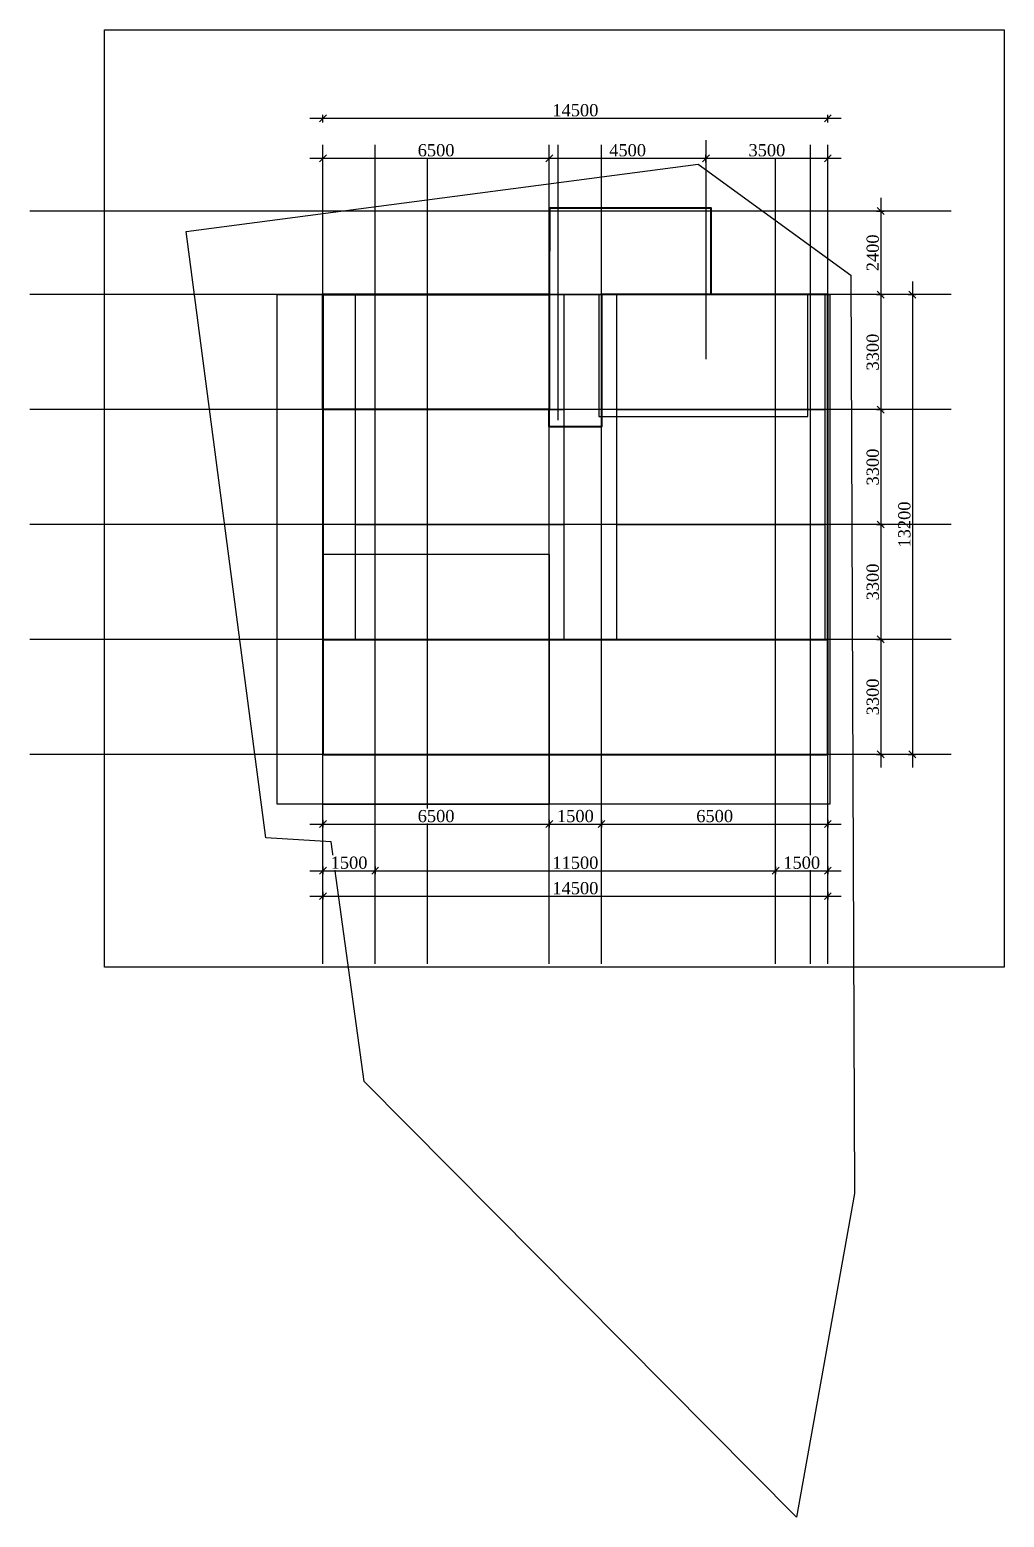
# Model space of a CAD drawing. Header units: millimetres. Extents: x 0 to 304375, y 0 to 173485.
# Drawn here: x 276388 to 304375, y 68815 to 111523 of the extents above; entities that cross this region are included whole.
import ezdxf

# ---------------------------------------------------------------- set-up
doc = ezdxf.new("R2010")
doc.units = ezdxf.units.MM
doc.layers.add('1', color=7, linetype='Continuous')
doc.styles.get("Standard").update_dxf_attribs({"font": 'Arial.ttf'})
doc.styles.add('Times New Roman', font='Times New Roman.ttf')
doc.dimstyles.new('1-100', dxfattribs={"dimtxt": 350, "dimasz": 200, "dimexe": 100, "dimexo": 100, "dimgap": 50, "dimtad": 1, "dimdec": 0, "dimtxsty": 'Times New Roman', "dimblk": 'OBLIQUE', "dimcen": 250, "dimdle": 380, "dimclrd": 256, "dimclre": 256, "dimclrt": 256, "dimadec": 0, "dimazin": 0, "dimtfac": 1, "dimtdec": 0, "dimtmove": 1, "dimatfit": 3, "dimldrblk": 'DOTSMALL', "dimfxl": 200, "dimlwd": -1, "dimlwe": -1, "dimarcsym": 0})
doc.dimstyles.new('ISO-25', dxfattribs={"dimtxt": 2.5, "dimasz": 2.5, "dimexe": 1.25, "dimexo": 0.625, "dimtad": 1, "dimtxsty": 'Standard', "dimcen": 2.5, "dimadec": 0, "dimazin": 0, "dimtfac": 1, "dimtmove": 0, "dimatfit": 3, "dimfxl": 1, "dimarcsym": 0})

# ---------------------------------------------------------------- blocks, each defined once
blk = doc.blocks.new('_Oblique')
at = {"color": 0, "lineweight": -2}
blk.add_line((-0.5, -0.5), (0.5, 0.5), dxfattribs=at)
blk = doc.blocks.new('*D65')
at = {"layer": '1', "ltscale": 50, "transparency": 16777216}
for p, q in [((284428, 108983), (299688, 108983)), ((284808, 108863), (284808, 109083)), ((299308, 108863), (299308, 109083))]:
    blk.add_line(p, q, dxfattribs=at)
at = {"layer": 'Defpoints', "color": 0, "ltscale": 50, "transparency": 16777216}
for p in [(299308, 108983), (284808, 108223), (299308, 108223)]:
    blk.add_point(p, dxfattribs=at)
at = {"layer": '1', "ltscale": 50, "transparency": 16777216, "xscale": 200, "yscale": 200, "zscale": 200, "rotation": 180}
blk.add_blockref('_Oblique', (284808, 108983), dxfattribs=at)
at = {"layer": '1', "ltscale": 50, "transparency": 16777216, "xscale": 200, "yscale": 200, "zscale": 200}
blk.add_blockref('_Oblique', (299308, 108983), dxfattribs=at)
at = {"layer": '1', "ltscale": 50, "transparency": 16777216, "insert": (292058, 109211), "char_height": 350, "attachment_point": 5, "style": 'Times New Roman', "bg_fill": 3, "box_fill_scale": 1.1, "bg_fill_color": 256, "bg_fill_true_color": 13158600, "bg_fill_transparency": 0}
blk.add_mtext('14500', dxfattribs=at)
blk = doc.blocks.new('_DotSmall')
at = {"color": 0, "linetype": 'ByBlock', "const_width": 0.5}
blk.add_lwpolyline([(-0.0625, 0, 1), (0.0625, 0, 1)], format="xyb", close=True, dxfattribs=at)
blk = doc.blocks.new('*D57')
at = {"layer": '1', "ltscale": 50, "transparency": 16777216}
for p, q in [((301736, 104298), (301736, 90338)), ((301616, 103918), (301836, 103918)), ((301616, 90718), (301836, 90718))]:
    blk.add_line(p, q, dxfattribs=at)
at = {"layer": 'Defpoints', "color": 0, "ltscale": 50, "transparency": 16777216}
for p in [(296265, 103918), (296265, 90718), (301736, 90718)]:
    blk.add_point(p, dxfattribs=at)
at = {"layer": '1', "ltscale": 50, "transparency": 16777216, "xscale": 200, "yscale": 200, "zscale": 200}
for p, rotation in [((301736, 103918), 90), ((301736, 90718), 270)]:
    blk.add_blockref('_Oblique', p, dxfattribs=dict(at, rotation=rotation))
at = {"layer": '1', "ltscale": 50, "transparency": 16777216, "insert": (301508, 97318), "char_height": 350, "attachment_point": 5, "rotation": 90, "style": 'Times New Roman', "bg_fill": 3, "box_fill_scale": 1.1, "bg_fill_color": 256, "bg_fill_true_color": 13158600, "bg_fill_transparency": 0}
blk.add_mtext('13200', dxfattribs=at)
blk = doc.blocks.new('*D54')
at = {"layer": '1', "ltscale": 50, "transparency": 16777216}
for p, q in [((300827, 104298), (300827, 100238)), ((300707, 103918), (300927, 103918)), ((300707, 100618), (300927, 100618))]:
    blk.add_line(p, q, dxfattribs=at)
at = {"layer": 'Defpoints', "color": 0, "ltscale": 50, "transparency": 16777216}
for p in [(299308, 103918), (299308, 100618), (300827, 100618)]:
    blk.add_point(p, dxfattribs=at)
at = {"layer": '1', "ltscale": 50, "transparency": 16777216, "xscale": 200, "yscale": 200, "zscale": 200}
for p, rotation in [((300827, 103918), 90), ((300827, 100618), 270)]:
    blk.add_blockref('_Oblique', p, dxfattribs=dict(at, rotation=rotation))
at = {"layer": '1', "ltscale": 50, "transparency": 16777216, "insert": (300599, 102268), "char_height": 350, "attachment_point": 5, "rotation": 90, "style": 'Times New Roman', "bg_fill": 3, "box_fill_scale": 1.1, "bg_fill_color": 256, "bg_fill_true_color": 13158600, "bg_fill_transparency": 0}
blk.add_mtext('3300', dxfattribs=at)
blk = doc.blocks.new('*D55')
at = {"layer": '1', "transparency": 16777216}
for p, q in [((300827, 100998), (300827, 96938)), ((300707, 100618), (300927, 100618)), ((300707, 97318), (300927, 97318))]:
    blk.add_line(p, q, dxfattribs=at)
at = {"layer": 'Defpoints', "color": 0, "transparency": 16777216}
for p in [(299308, 100618), (299644, 97318), (300827, 97318)]:
    blk.add_point(p, dxfattribs=at)
at = {"layer": '1', "transparency": 16777216, "xscale": 200, "yscale": 200, "zscale": 200}
for p, rotation in [((300827, 100618), 90), ((300827, 97318), 270)]:
    blk.add_blockref('_Oblique', p, dxfattribs=dict(at, rotation=rotation))
at = {"layer": '1', "transparency": 16777216, "insert": (300599, 98968), "char_height": 350, "attachment_point": 5, "rotation": 90, "style": 'Times New Roman', "bg_fill": 3, "box_fill_scale": 1.1, "bg_fill_color": 256, "bg_fill_true_color": 13158600, "bg_fill_transparency": 0}
blk.add_mtext('3300', dxfattribs=at)
blk = doc.blocks.new('*D56')
at = {"layer": '1', "transparency": 16777216}
for p, q in [((300827, 97698), (300827, 93638)), ((300707, 97318), (300927, 97318)), ((300707, 94018), (300927, 94018))]:
    blk.add_line(p, q, dxfattribs=at)
at = {"layer": 'Defpoints', "color": 0, "transparency": 16777216}
for p in [(299644, 97318), (299644, 94018), (300827, 94018)]:
    blk.add_point(p, dxfattribs=at)
at = {"layer": '1', "transparency": 16777216, "xscale": 200, "yscale": 200, "zscale": 200}
for p, rotation in [((300827, 97318), 90), ((300827, 94018), 270)]:
    blk.add_blockref('_Oblique', p, dxfattribs=dict(at, rotation=rotation))
at = {"layer": '1', "transparency": 16777216, "insert": (300599, 95668), "char_height": 350, "attachment_point": 5, "rotation": 90, "style": 'Times New Roman', "bg_fill": 3, "box_fill_scale": 1.1, "bg_fill_color": 256, "bg_fill_true_color": 13158600, "bg_fill_transparency": 0}
blk.add_mtext('3300', dxfattribs=at)
blk = doc.blocks.new('*D52')
at = {"layer": '1', "transparency": 16777216}
for p, q in [((300827, 94398), (300827, 90338)), ((300707, 94018), (300927, 94018)), ((300707, 90718), (300927, 90718))]:
    blk.add_line(p, q, dxfattribs=at)
at = {"layer": 'Defpoints', "color": 0, "transparency": 16777216}
for p in [(299644, 94018), (299644, 90718), (300827, 90718)]:
    blk.add_point(p, dxfattribs=at)
at = {"layer": '1', "transparency": 16777216, "xscale": 200, "yscale": 200, "zscale": 200}
for p, rotation in [((300827, 94018), 90), ((300827, 90718), 270)]:
    blk.add_blockref('_Oblique', p, dxfattribs=dict(at, rotation=rotation))
at = {"layer": '1', "transparency": 16777216, "insert": (300599, 92368), "char_height": 350, "attachment_point": 5, "rotation": 90, "style": 'Times New Roman', "bg_fill": 3, "box_fill_scale": 1.1, "bg_fill_color": 256, "bg_fill_true_color": 13158600, "bg_fill_transparency": 0}
blk.add_mtext('3300', dxfattribs=at)
blk = doc.blocks.new('*D63')
at = {"color": 0, "lineweight": -2, "transparency": 16777216}
for p, q in [((284809, 96464), (291310, 96464)), ((291308, 96461), (291308, 89288)), ((284809, 89286), (291310, 89286))]:
    blk.add_line(p, q, dxfattribs=at)
at = {"color": 0, "transparency": 16777216}
for points in [[(291308, 96461), (291309, 96461), (291308, 96464)], [(291308, 89288), (291309, 89288), (291308, 89286)]]:
    blk.add_solid(points, dxfattribs=at)
at = {"layer": 'Defpoints', "color": 0, "transparency": 16777216}
for p in [(284808, 96464), (284808, 89286), (291308, 89286)]:
    blk.add_point(p, dxfattribs=at)
at = {"color": 0, "transparency": 16777216, "insert": (291306, 92875), "char_height": 2.5, "attachment_point": 5, "rotation": 90}
blk.add_mtext('7178,23', dxfattribs=at)
blk = doc.blocks.new('*D64')
at = {"layer": '1', "transparency": 16777216}
for p, q in [((284808, 88837), (284808, 88617)), ((291308, 88837), (291308, 88617)), ((284428, 88717), (291688, 88717))]:
    blk.add_line(p, q, dxfattribs=at)
at = {"layer": 'Defpoints', "color": 0, "transparency": 16777216}
for p in [(284808, 92144), (291308, 89286), (291308, 88717)]:
    blk.add_point(p, dxfattribs=at)
at = {"layer": '1', "transparency": 16777216, "xscale": 200, "yscale": 200, "zscale": 200, "rotation": 180}
blk.add_blockref('_Oblique', (284808, 88717), dxfattribs=at)
at = {"layer": '1', "transparency": 16777216, "xscale": 200, "yscale": 200, "zscale": 200}
blk.add_blockref('_Oblique', (291308, 88717), dxfattribs=at)
at = {"layer": '1', "transparency": 16777216, "insert": (288058, 88945), "char_height": 350, "attachment_point": 5, "style": 'Times New Roman', "bg_fill": 3, "box_fill_scale": 1.1, "bg_fill_color": 256, "bg_fill_true_color": 13158600, "bg_fill_transparency": 0}
blk.add_mtext('6500', dxfattribs=at)
blk = doc.blocks.new('*D53')
at = {"layer": '1', "transparency": 16777216}
for p, q in [((292808, 88837), (292808, 88617)), ((299308, 88837), (299308, 88617)), ((292428, 88717), (299688, 88717))]:
    blk.add_line(p, q, dxfattribs=at)
at = {"layer": 'Defpoints', "color": 0, "transparency": 16777216}
for p in [(292808, 89286), (299308, 89286), (299308, 88717)]:
    blk.add_point(p, dxfattribs=at)
at = {"layer": '1', "transparency": 16777216, "xscale": 200, "yscale": 200, "zscale": 200, "rotation": 180}
blk.add_blockref('_Oblique', (292808, 88717), dxfattribs=at)
at = {"layer": '1', "transparency": 16777216, "xscale": 200, "yscale": 200, "zscale": 200}
blk.add_blockref('_Oblique', (299308, 88717), dxfattribs=at)
at = {"layer": '1', "transparency": 16777216, "insert": (296058, 88945), "char_height": 350, "attachment_point": 5, "style": 'Times New Roman', "bg_fill": 3, "box_fill_scale": 1.1, "bg_fill_color": 256, "bg_fill_true_color": 13158600, "bg_fill_transparency": 0}
blk.add_mtext('6500', dxfattribs=at)
blk = doc.blocks.new('*D61')
at = {"layer": '1', "transparency": 16777216}
for p, q in [((291308, 88837), (291308, 88617)), ((292808, 88837), (292808, 88617)), ((290928, 88717), (293188, 88717))]:
    blk.add_line(p, q, dxfattribs=at)
at = {"layer": 'Defpoints', "color": 0, "transparency": 16777216}
blk.add_point((292808, 92144), dxfattribs=at)
at = {"layer": '1', "transparency": 16777216, "xscale": 200, "yscale": 200, "zscale": 200, "rotation": 180}
blk.add_blockref('_Oblique', (291308, 88717), dxfattribs=at)
at = {"layer": '1', "transparency": 16777216, "xscale": 200, "yscale": 200, "zscale": 200}
blk.add_blockref('_Oblique', (292808, 88717), dxfattribs=at)
at = {"layer": '1', "transparency": 16777216, "insert": (292058, 88945), "char_height": 350, "attachment_point": 5, "style": 'Times New Roman', "bg_fill": 3, "box_fill_scale": 1.1, "bg_fill_color": 256, "bg_fill_true_color": 13158600, "bg_fill_transparency": 0}
blk.add_mtext('1500', dxfattribs=at)
at = {"layer": 'Defpoints', "color": 0, "transparency": 16777216}
for p in [(291308, 89286), (292808, 88717)]:
    blk.add_point(p, dxfattribs=at)
blk = doc.blocks.new('*D62')
at = {"layer": '1', "transparency": 16777216}
for p, q in [((285928, 87378), (298188, 87378)), ((286308, 87498), (286308, 87278)), ((297808, 87498), (297808, 87278))]:
    blk.add_line(p, q, dxfattribs=at)
at = {"layer": 'Defpoints', "color": 0, "transparency": 16777216}
for p in [(297808, 92144), (286308, 89286), (297808, 87378)]:
    blk.add_point(p, dxfattribs=at)
at = {"layer": '1', "transparency": 16777216, "xscale": 200, "yscale": 200, "zscale": 200, "rotation": 180}
blk.add_blockref('_Oblique', (286308, 87378), dxfattribs=at)
at = {"layer": '1', "transparency": 16777216, "xscale": 200, "yscale": 200, "zscale": 200}
blk.add_blockref('_Oblique', (297808, 87378), dxfattribs=at)
at = {"layer": '1', "transparency": 16777216, "insert": (292058, 87606), "char_height": 350, "attachment_point": 5, "style": 'Times New Roman', "bg_fill": 3, "box_fill_scale": 1.1, "bg_fill_color": 256, "bg_fill_true_color": 13158600, "bg_fill_transparency": 0}
blk.add_mtext('11500', dxfattribs=at)
blk = doc.blocks.new('*D51')
at = {"layer": '1', "transparency": 16777216}
for p, q in [((284808, 86767), (284808, 86547)), ((299308, 86767), (299308, 86547)), ((284428, 86647), (299688, 86647))]:
    blk.add_line(p, q, dxfattribs=at)
at = {"layer": 'Defpoints', "color": 0, "transparency": 16777216}
for p in [(284808, 89286), (299308, 89286), (299308, 86647)]:
    blk.add_point(p, dxfattribs=at)
at = {"layer": '1', "transparency": 16777216, "xscale": 200, "yscale": 200, "zscale": 200, "rotation": 180}
blk.add_blockref('_Oblique', (284808, 86647), dxfattribs=at)
at = {"layer": '1', "transparency": 16777216, "xscale": 200, "yscale": 200, "zscale": 200}
blk.add_blockref('_Oblique', (299308, 86647), dxfattribs=at)
at = {"layer": '1', "transparency": 16777216, "insert": (292058, 86875), "char_height": 350, "attachment_point": 5, "style": 'Times New Roman', "bg_fill": 3, "box_fill_scale": 1.1, "bg_fill_color": 256, "bg_fill_true_color": 13158600, "bg_fill_transparency": 0}
blk.add_mtext('14500', dxfattribs=at)
blk = doc.blocks.new('*D50')
at = {"layer": '1', "ltscale": 50, "transparency": 16777216}
for p, q in [((290928, 107834), (296188, 107834)), ((291308, 107714), (291308, 107934)), ((295808, 107714), (295808, 107934))]:
    blk.add_line(p, q, dxfattribs=at)
at = {"layer": 'Defpoints', "color": 0, "ltscale": 50, "transparency": 16777216}
for p in [(295808, 107834), (291308, 107365), (295808, 107365)]:
    blk.add_point(p, dxfattribs=at)
at = {"layer": '1', "ltscale": 50, "transparency": 16777216, "xscale": 200, "yscale": 200, "zscale": 200, "rotation": 180}
blk.add_blockref('_Oblique', (291308, 107834), dxfattribs=at)
at = {"layer": '1', "ltscale": 50, "transparency": 16777216, "xscale": 200, "yscale": 200, "zscale": 200}
blk.add_blockref('_Oblique', (295808, 107834), dxfattribs=at)
at = {"layer": '1', "ltscale": 50, "transparency": 16777216, "insert": (293558, 108062), "char_height": 350, "attachment_point": 5, "style": 'Times New Roman', "bg_fill": 3, "box_fill_scale": 1.1, "bg_fill_color": 256, "bg_fill_true_color": 13158600, "bg_fill_transparency": 0}
blk.add_mtext('4500', dxfattribs=at)
blk = doc.blocks.new('*D59')
at = {"layer": '1', "ltscale": 50, "transparency": 16777216}
for p, q in [((284428, 107834), (291688, 107834)), ((284808, 107714), (284808, 107934)), ((291308, 107714), (291308, 107934))]:
    blk.add_line(p, q, dxfattribs=at)
at = {"layer": 'Defpoints', "color": 0, "ltscale": 50, "transparency": 16777216}
for p in [(291308, 107834), (291308, 106551), (284808, 106318)]:
    blk.add_point(p, dxfattribs=at)
at = {"layer": '1', "ltscale": 50, "transparency": 16777216, "xscale": 200, "yscale": 200, "zscale": 200, "rotation": 180}
blk.add_blockref('_Oblique', (284808, 107834), dxfattribs=at)
at = {"layer": '1', "ltscale": 50, "transparency": 16777216, "xscale": 200, "yscale": 200, "zscale": 200}
blk.add_blockref('_Oblique', (291308, 107834), dxfattribs=at)
at = {"layer": '1', "ltscale": 50, "transparency": 16777216, "insert": (288058, 108062), "char_height": 350, "attachment_point": 5, "style": 'Times New Roman', "bg_fill": 3, "box_fill_scale": 1.1, "bg_fill_color": 256, "bg_fill_true_color": 13158600, "bg_fill_transparency": 0}
blk.add_mtext('6500', dxfattribs=at)
blk = doc.blocks.new('*D60')
at = {"layer": '1', "ltscale": 50, "transparency": 16777216}
for p, q in [((295428, 107834), (299688, 107834)), ((295808, 107714), (295808, 107934)), ((299308, 107714), (299308, 107934))]:
    blk.add_line(p, q, dxfattribs=at)
at = {"layer": 'Defpoints', "color": 0, "ltscale": 50, "transparency": 16777216}
for p in [(299308, 107834), (295808, 106551), (299308, 106551)]:
    blk.add_point(p, dxfattribs=at)
at = {"layer": '1', "ltscale": 50, "transparency": 16777216, "xscale": 200, "yscale": 200, "zscale": 200, "rotation": 180}
blk.add_blockref('_Oblique', (295808, 107834), dxfattribs=at)
at = {"layer": '1', "ltscale": 50, "transparency": 16777216, "xscale": 200, "yscale": 200, "zscale": 200}
blk.add_blockref('_Oblique', (299308, 107834), dxfattribs=at)
at = {"layer": '1', "ltscale": 50, "transparency": 16777216, "insert": (297558, 108062), "char_height": 350, "attachment_point": 5, "style": 'Times New Roman', "bg_fill": 3, "box_fill_scale": 1.1, "bg_fill_color": 256, "bg_fill_true_color": 13158600, "bg_fill_transparency": 0}
blk.add_mtext('3500', dxfattribs=at)
blk = doc.blocks.new('*D47')
at = {"layer": '1', "transparency": 16777216}
for p, q in [((284428, 87378), (286688, 87378)), ((284808, 87498), (284808, 87278)), ((286308, 87498), (286308, 87278))]:
    blk.add_line(p, q, dxfattribs=at)
at = {"layer": 'Defpoints', "color": 0, "transparency": 16777216}
blk.add_point((286308, 90805), dxfattribs=at)
at = {"layer": '1', "transparency": 16777216, "xscale": 200, "yscale": 200, "zscale": 200, "rotation": 180}
blk.add_blockref('_Oblique', (284808, 87378), dxfattribs=at)
at = {"layer": '1', "transparency": 16777216, "xscale": 200, "yscale": 200, "zscale": 200}
blk.add_blockref('_Oblique', (286308, 87378), dxfattribs=at)
at = {"layer": '1', "transparency": 16777216, "insert": (285558, 87606), "char_height": 350, "attachment_point": 5, "style": 'Times New Roman', "bg_fill": 3, "box_fill_scale": 1.1, "bg_fill_color": 256, "bg_fill_true_color": 13158600, "bg_fill_transparency": 0}
blk.add_mtext('1500', dxfattribs=at)
at = {"layer": 'Defpoints', "color": 0, "transparency": 16777216}
for p in [(284808, 87946), (286308, 87378)]:
    blk.add_point(p, dxfattribs=at)
blk = doc.blocks.new('*D48')
at = {"layer": '1', "transparency": 16777216}
for p, q in [((297428, 87378), (299688, 87378)), ((297808, 87498), (297808, 87278)), ((299308, 87498), (299308, 87278))]:
    blk.add_line(p, q, dxfattribs=at)
at = {"layer": 'Defpoints', "color": 0, "transparency": 16777216}
blk.add_point((299308, 90805), dxfattribs=at)
at = {"layer": '1', "transparency": 16777216, "xscale": 200, "yscale": 200, "zscale": 200, "rotation": 180}
blk.add_blockref('_Oblique', (297808, 87378), dxfattribs=at)
at = {"layer": '1', "transparency": 16777216, "xscale": 200, "yscale": 200, "zscale": 200}
blk.add_blockref('_Oblique', (299308, 87378), dxfattribs=at)
at = {"layer": '1', "transparency": 16777216, "insert": (298558, 87606), "char_height": 350, "attachment_point": 5, "style": 'Times New Roman', "bg_fill": 3, "box_fill_scale": 1.1, "bg_fill_color": 256, "bg_fill_true_color": 13158600, "bg_fill_transparency": 0}
blk.add_mtext('1500', dxfattribs=at)
at = {"layer": 'Defpoints', "color": 0, "transparency": 16777216}
for p in [(297808, 87946), (299308, 87378)]:
    blk.add_point(p, dxfattribs=at)
blk = doc.blocks.new('*D49')
at = {"layer": '1', "ltscale": 50, "transparency": 16777216}
for p, q in [((300827, 106698), (300827, 103538)), ((300707, 106318), (300927, 106318)), ((300707, 103918), (300927, 103918))]:
    blk.add_line(p, q, dxfattribs=at)
at = {"layer": 'Defpoints', "color": 0, "ltscale": 50, "transparency": 16777216}
for p in [(299308, 106318), (299308, 103918), (300827, 103918)]:
    blk.add_point(p, dxfattribs=at)
at = {"layer": '1', "ltscale": 50, "transparency": 16777216, "xscale": 200, "yscale": 200, "zscale": 200}
for p, rotation in [((300827, 106318), 90), ((300827, 103918), 270)]:
    blk.add_blockref('_Oblique', p, dxfattribs=dict(at, rotation=rotation))
at = {"layer": '1', "ltscale": 50, "transparency": 16777216, "insert": (300599, 105118), "char_height": 350, "attachment_point": 5, "rotation": 90, "style": 'Times New Roman', "bg_fill": 3, "box_fill_scale": 1.1, "bg_fill_color": 256, "bg_fill_true_color": 13158600, "bg_fill_transparency": 0}
blk.add_mtext('2400', dxfattribs=at)

msp = doc.modelspace()

# ---------------------------------------------------------------- linework, layer by layer
at = {"color": 1}
msp.add_line((302852.656, 106318.257), (276387.609, 106318.257), dxfattribs=at)
msp.add_lwpolyline([(298404.179, 68814.967), (285993.38, 81326.649), (285044.916, 88207.589), (283169.551, 88324.412), (280877.251, 105729.848), (295584.501, 107666.796), (299970.174, 104480.402), (300075.996, 78110.829), (298404.179, 68814.967)], dxfattribs=at)
msp.add_lwpolyline([(283491.518, 103918.444), (299367.002, 103918.444), (299367.002, 89285.614), (283491.518, 89285.614)], close=True)
at = {"color": 5, "lineweight": 40}
msp.add_lwpolyline([(284808.322, 103918.444), (291308.322, 103918.444), (291308.322, 100618.444), (284808.322, 100618.444)], close=True, dxfattribs=at)
at = {"lineweight": 35}
msp.add_lwpolyline([(291308.322, 103918.444), (292808.322, 103918.444), (292808.322, 100118.444), (291308.322, 100118.444)], close=True, dxfattribs=at)
at = {"layer": '1', "color": 1, "ltscale": 50}
for p, q in [((284808.322, 84704.949), (284808.322, 108222.734)), ((286308.322, 84704.949), (286308.322, 108222.734)), ((287808.322, 84704.949), (287808.322, 108222.734)), ((291308.322, 84704.949), (291308.322, 108222.734)), ((292808.322, 84704.949), (292808.322, 108222.734)), ((297808.322, 84704.949), (297808.322, 108222.734)), ((298808.322, 84704.949), (298808.322, 108222.734)), ((299308.322, 84704.949), (299308.322, 108222.734))]:
    msp.add_line(p, q, dxfattribs=at)
at = {"layer": '1', "color": 6, "lineweight": 40, "ltscale": 50}
msp.add_lwpolyline([(284808.322, 94018.444), (299308.322, 94018.444), (299308.322, 103918.444), (295955.885, 103918.444), (295955.885, 106404.257), (291311.302, 106404.257), (291308.322, 103918.444), (284808.322, 103918.444)], close=True, dxfattribs=at)
at = {"layer": '1', "color": 5, "lineweight": 30, "ltscale": 50}
for points in [[(285734.36, 100618.444), (291734.36, 100618.444), (291734.36, 103918.444), (285734.36, 103918.444)], [(285734.36, 97318.444), (291734.36, 97318.444), (291734.36, 100618.444), (285734.36, 100618.444)], [(285734.36, 94018.444), (291734.36, 94018.444), (291734.36, 97318.444), (285734.36, 97318.444)]]:
    msp.add_lwpolyline(points, close=True, dxfattribs=at)

# ---------------------------------------------------------------- dimensions: what is measured, and where the dimension line sits
dim = msp.add_linear_dim(base=(291308.322, 89285.614), p1=(284808.322, 96463.842), p2=(284808.322, 89285.614), angle=90, dimstyle='ISO-25')
dim.commit()
dim.dimension.update_dxf_attribs({"geometry": '*D63', "text_midpoint": (291306.195, 92874.728)})

# ---------------------------------------------------------------- next in the draw order: dimensions: what is measured, and where the dimension line sits
at = {"layer": '1', "color": 1, "ltscale": 50}
dim = msp.add_linear_dim(base=(299308.322, 108982.712), p1=(284808.322, 108222.734), p2=(299308.322, 108222.734), dimstyle='1-100', override={"dimfxl": 120, "dimfxlon": 1, "dimtfill": 1, "dimtfillclr": 256}, dxfattribs=at)
dim.commit()
dim.dimension.update_dxf_attribs({"geometry": '*D65', "text_midpoint": (292058.322, 109210.74)})
at = {"layer": '1', "ltscale": 50}
dim = msp.add_linear_dim(base=(301735.55, 90718.444), p1=(296265.444, 103918.444), p2=(296265.444, 90718.444), angle=90, dimstyle='1-100', override={"dimfxl": 120, "dimfxlon": 1, "dimtfill": 1, "dimtfillclr": 256}, dxfattribs=at)
dim.commit()
dim.dimension.update_dxf_attribs({"geometry": '*D57', "text_midpoint": (301507.522, 97318.444)})
at = {"layer": '1'}
for base, p1, p2, picture, middle in [((291308.322, 88717.087), (284808.322, 92143.779), (291308.322, 89285.614), '*D64', (288058.322, 88945.115)), ((299308.322, 88717.087), (292808.322, 89285.614), (299308.322, 89285.614), '*D53', (296058.322, 88945.115))]:
    dim = msp.add_linear_dim(base=base, p1=p1, p2=p2, dimstyle='1-100', override={"dimfxl": 120, "dimfxlon": 1, "dimtfill": 1, "dimtfillclr": 256}, dxfattribs=at)
    dim.commit()
    dim.dimension.update_dxf_attribs({"geometry": picture, "text_midpoint": middle})

# ---------------------------------------------------------------- next in the draw order: linework, layer by layer
for p, q in [((291558.322, 108222.734), (291558.322, 100311.314)), ((295807.885, 108348.462), (295807.885, 102067.183))]:
    msp.add_line(p, q)
at = {"layer": '1', "color": 5, "lineweight": 30, "ltscale": 50}
for points in [[(292734.36, 100418.444), (298734.36, 100418.444), (298734.36, 103918.444), (292734.36, 103918.444)], [(293234.36, 100618.444), (299234.36, 100618.444), (299234.36, 103918.444), (293234.36, 103918.444)], [(293234.36, 97318.444), (299234.36, 97318.444), (299234.36, 100618.444), (293234.36, 100618.444)], [(293234.36, 94018.444), (299234.36, 94018.444), (299234.36, 97318.444), (293234.36, 97318.444)]]:
    msp.add_lwpolyline(points, close=True, dxfattribs=at)

# ---------------------------------------------------------------- next in the draw order: dimensions: what is measured, and where the dimension line sits
at = {"layer": '1'}
dim = msp.add_linear_dim(base=(292808.322, 88717.087), p1=(291308.322, 89285.614), p2=(292808.322, 92143.779), dimstyle='1-100', override={"dimfxl": 120, "dimfxlon": 1, "dimtfill": 1, "dimtfillclr": 256}, dxfattribs=at)
dim.commit()
dim.dimension.update_dxf_attribs({"geometry": '*D61', "text_midpoint": (292058.322, 88945.115)})

# ---------------------------------------------------------------- next in the draw order: dimensions: what is measured, and where the dimension line sits
at = {"layer": '1', "color": 1, "ltscale": 50}
dim = msp.add_linear_dim(base=(295807.885, 107834.038), p1=(291308.322, 107365.298), p2=(295807.885, 107365.298), dimstyle='1-100', override={"dimfxl": 120, "dimfxlon": 1, "dimtfill": 1, "dimtfillclr": 256}, dxfattribs=at)
dim.commit()
dim.dimension.update_dxf_attribs({"geometry": '*D50', "text_midpoint": (293558.104, 108062.067)})
at = {"layer": '1', "ltscale": 50}
dim = msp.add_linear_dim(base=(300826.876, 100618.444), p1=(299308.322, 103918.444), p2=(299308.322, 100618.444), angle=90, dimstyle='1-100', override={"dimfxl": 120, "dimfxlon": 1, "dimtfill": 1, "dimtfillclr": 256}, dxfattribs=at)
dim.commit()
dim.dimension.update_dxf_attribs({"geometry": '*D54', "text_midpoint": (300598.848, 102268.444)})
at = {"layer": '1'}
dim = msp.add_linear_dim(base=(297808.322, 87377.818), p1=(286308.322, 89285.614), p2=(297808.322, 92143.779), dimstyle='1-100', override={"dimfxl": 120, "dimfxlon": 1, "dimtfill": 1, "dimtfillclr": 256}, dxfattribs=at)
dim.commit()
dim.dimension.update_dxf_attribs({"geometry": '*D62', "text_midpoint": (292058.322, 87605.846)})

# ---------------------------------------------------------------- next in the draw order: linework, layer by layer
at = {"color": 1}
msp.add_line((302852.656, 103918.444), (276387.609, 103918.444), dxfattribs=at)

# ---------------------------------------------------------------- next in the draw order: dimensions: what is measured, and where the dimension line sits
at = {"layer": '1', "color": 1, "ltscale": 50}
for base, p1, p2, picture, middle in [((291308.322, 107834.038), (284808.322, 106318.257), (291308.322, 106550.858), '*D59', (288058.322, 108062.067)), ((299308.322, 107834.038), (295807.885, 106550.858), (299308.322, 106550.858), '*D60', (297558.104, 108062.067))]:
    dim = msp.add_linear_dim(base=base, p1=p1, p2=p2, dimstyle='1-100', override={"dimfxl": 120, "dimfxlon": 1, "dimtfill": 1, "dimtfillclr": 256}, dxfattribs=at)
    dim.commit()
    dim.dimension.update_dxf_attribs({"geometry": picture, "text_midpoint": middle})
at = {"layer": '1'}
dim = msp.add_linear_dim(base=(300826.876, 97318.444), p1=(299308.322, 100618.444), p2=(299643.73, 97318.444), angle=90, dimstyle='1-100', override={"dimfxl": 120, "dimfxlon": 1, "dimtfill": 1, "dimtfillclr": 256}, dxfattribs=at)
dim.commit()
dim.dimension.update_dxf_attribs({"geometry": '*D55', "text_midpoint": (300598.848, 98968.444)})
dim = msp.add_linear_dim(base=(299308.322, 86646.553), p1=(284808.322, 89285.614), p2=(299308.322, 89285.614), dimstyle='1-100', override={"dimfxl": 120, "dimfxlon": 1, "dimtfill": 1, "dimtfillclr": 256}, dxfattribs=at)
dim.commit()
dim.dimension.update_dxf_attribs({"geometry": '*D51', "text_midpoint": (292058.322, 86874.581)})

# ---------------------------------------------------------------- next in the draw order: linework, layer by layer
at = {"color": 1}
msp.add_line((302852.656, 100618.444), (276387.609, 100618.444), dxfattribs=at)

# ---------------------------------------------------------------- next in the draw order: dimensions: what is measured, and where the dimension line sits
at = {"layer": '1', "ltscale": 50}
dim = msp.add_linear_dim(base=(300826.876, 103918.444), p1=(299308.322, 106318.257), p2=(299308.322, 103918.444), angle=90, dimstyle='1-100', override={"dimfxl": 120, "dimfxlon": 1, "dimtfill": 1, "dimtfillclr": 256}, dxfattribs=at)
dim.commit()
dim.dimension.update_dxf_attribs({"geometry": '*D49', "text_midpoint": (300598.848, 105118.35)})
at = {"layer": '1'}
dim = msp.add_linear_dim(base=(300826.876, 94018.444), p1=(299643.73, 97318.444), p2=(299643.73, 94018.444), angle=90, dimstyle='1-100', override={"dimfxl": 120, "dimfxlon": 1, "dimtfill": 1, "dimtfillclr": 256}, dxfattribs=at)
dim.commit()
dim.dimension.update_dxf_attribs({"geometry": '*D56', "text_midpoint": (300598.848, 95668.444)})

# ---------------------------------------------------------------- next in the draw order: linework, layer by layer
at = {"color": 1}
msp.add_line((302852.656, 97318.444), (276387.609, 97318.444), dxfattribs=at)
at = {"color": 6, "lineweight": 40}
msp.add_lwpolyline([(284808.322, 94018.444), (299308.322, 94018.444), (299308.322, 103918.444), (292808.322, 103918.444), (292808.322, 100118.444), (291308.322, 100118.444), (291308.322, 100618.444), (284808.322, 100618.444)], close=True, dxfattribs=at)

# ---------------------------------------------------------------- next in the draw order: dimensions: what is measured, and where the dimension line sits
at = {"layer": '1'}
dim = msp.add_linear_dim(base=(300826.876, 90718.444), p1=(299643.73, 94018.444), p2=(299643.73, 90718.444), angle=90, dimstyle='1-100', override={"dimfxl": 120, "dimfxlon": 1, "dimtfill": 1, "dimtfillclr": 256}, dxfattribs=at)
dim.commit()
dim.dimension.update_dxf_attribs({"geometry": '*D52', "text_midpoint": (300598.848, 92368.444)})

# ---------------------------------------------------------------- next in the draw order: linework, layer by layer
at = {"color": 1}
for p, q in [((302852.656, 94018.444), (276387.609, 94018.444)), ((302852.656, 90718.444), (276387.609, 90718.444))]:
    msp.add_line(p, q, dxfattribs=at)

# ---------------------------------------------------------------- next in the draw order: dimensions: what is measured, and where the dimension line sits
at = {"layer": '1'}
for base, p1, p2, picture, middle in [((286308.322, 87377.818), (284808.322, 87946.345), (286308.322, 90804.51), '*D47', (285558.322, 87605.846)), ((299308.322, 87377.818), (297808.322, 87946.345), (299308.322, 90804.51), '*D48', (298558.322, 87605.846))]:
    dim = msp.add_linear_dim(base=base, p1=p1, p2=p2, dimstyle='1-100', override={"dimfxl": 120, "dimfxlon": 1, "dimtfill": 1, "dimtfillclr": 256}, dxfattribs=at)
    dim.commit()
    dim.dimension.update_dxf_attribs({"geometry": picture, "text_midpoint": middle})

# ---------------------------------------------------------------- next in the draw order: linework, layer by layer
msp.add_lwpolyline([(278535.025, 111523.349), (304374.764, 111523.349), (304374.764, 84604.675), (278535.025, 84604.675)], close=True)
at = {"layer": '1', "color": 2, "lineweight": 40, "ltscale": 50}
msp.add_lwpolyline([(284808.322, 90718.444), (299308.322, 90718.444), (299308.322, 103918.444), (295955.885, 103918.444), (295955.885, 106404.257), (291311.302, 106404.257), (291308.322, 103918.444), (284808.322, 103918.444)], close=True, dxfattribs=at)

doc.saveas('drawing.dxf')
